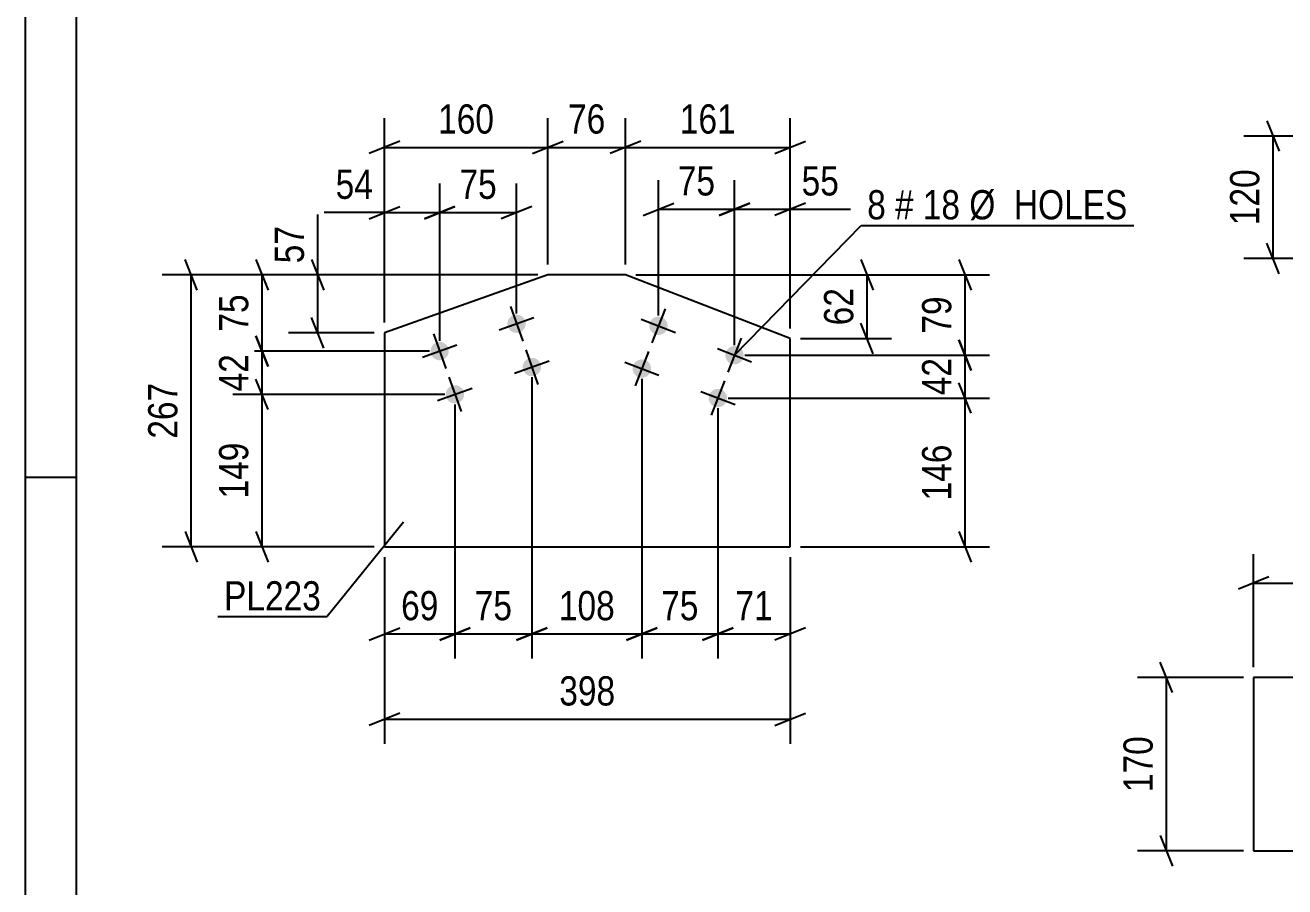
# Model space of a CAD drawing. Header units: millimetres. Extents: x 0 to 420, y 0 to 297.
# Drawn here: x 0 to 123.5, y 108.9 to 193.3 of the extents above; entities that cross this region are included whole.
import ezdxf

# ---------------------------------------------------------------- set-up
doc = ezdxf.new("R2010")
doc.units = ezdxf.units.MM
doc.styles.add('Arial Narrow', font='ARIALN.TTF', dxfattribs={"height": 0.2})

# ---------------------------------------------------------------- blocks, each defined once
blk = doc.blocks.new('Unknown-317404705-1115')
at = {"color": 5, "linetype": 'Continuous'}
for p, q in [((0, 297), (0, 0)), ((5, 292), (5, 5)), ((5, 149), (0, 149))]:
    blk.add_line(p, q, dxfattribs=at)
blk = doc.blocks.new('Part-317404705-8919 - 8918')
at = {"color": 2, "linetype": 'Continuous'}
for p, q in [((140.45, 129.4), (120.45, 129.4)), ((120.45, 129.4), (120.45, 112.4)), ((160.55, 129.4), (140.55, 129.4)), ((160.55, 112.4), (160.55, 129.4)), ((120.45, 112.4), (140.45, 112.4)), ((140.55, 112.4), (160.55, 112.4))]:
    blk.add_line(p, q, dxfattribs=at)
blk = doc.blocks.new('Bolt-317404705-9025 - 9023')
at = {"linetype": 'Continuous'}
for points in [[(62.93, 163.55, -1), (61.25, 164.2, -1)], [(70.39, 160.66, -1), (68.71, 161.31, -1)], [(61.3, 159.35, -1), (59.62, 160, -1)], [(68.76, 156.46, -1), (67.08, 157.11, -1)]]:
    blk.add_hatch(color=1, dxfattribs=at).paths.add_polyline_path(points)
at = {"color": 1, "linetype": 'Continuous'}
for p, q in [((62.74, 165.55), (61.44, 162.19)), ((60.41, 164.52), (63.76, 163.22)), ((70.2, 162.66), (68.9, 159.31)), ((61.11, 161.35), (59.81, 158)), ((67.87, 161.63), (71.23, 160.34)), ((58.78, 160.32), (62.14, 159.02)), ((68.57, 158.47), (67.27, 155.11)), ((66.24, 157.44), (69.6, 156.14))]:
    blk.add_line(p, q, dxfattribs=at)
blk = doc.blocks.new('Part-317404705-9024 - 9023')
at = {"color": 2, "linetype": 'Continuous'}
for p, q in [((51.25, 168.87), (35.23, 163.19)), ((58.86, 168.87), (51.25, 168.87)), ((75.01, 162.62), (58.86, 168.87)), ((35.23, 163.19), (35.23, 142.2)), ((75.01, 142.2), (75.01, 162.62)), ((35.23, 142.2), (75.01, 142.2))]:
    blk.add_line(p, q, dxfattribs=at)
blk = doc.blocks.new('Bolt-317404705-9026 - 9023')
at = {"linetype": 'Continuous'}
for points in [[(49.02, 164.37, -1), (47.33, 163.77, -1)], [(41.48, 161.69, -1), (39.79, 161.09, -1)], [(50.53, 160.13, -1), (48.83, 159.53, -1)], [(42.99, 157.45, -1), (41.29, 156.85, -1)]]:
    blk.add_hatch(color=1, dxfattribs=at).paths.add_polyline_path(points)
at = {"color": 1, "linetype": 'Continuous'}
for p, q in [((47.57, 165.76), (48.78, 162.37)), ((46.48, 163.47), (49.87, 164.67)), ((40.03, 163.09), (41.24, 159.7)), ((38.94, 160.79), (42.33, 162)), ((49.08, 161.52), (50.28, 158.13)), ((47.98, 159.23), (51.38, 160.43)), ((41.54, 158.85), (42.74, 155.46)), ((40.44, 156.55), (43.84, 157.75))]:
    blk.add_line(p, q, dxfattribs=at)
blk = doc.blocks.new('StraightDimension-317404705-9197 - 8918')
at = {"color": 7, "linetype": 'Continuous'}
for p, q in [((120.45, 130.4), (120.45, 141.49)), ((160.55, 130.4), (160.55, 141.49)), ((121.95, 139.24), (118.95, 138.04)), ((120.45, 138.64), (160.55, 138.64)), ((159.05, 138.04), (162.05, 139.24))]:
    blk.add_line(p, q, dxfattribs=at)
at = {"color": 0}
blk.add_wipeout([(143.84, 139.39), (143.84, 143.59), (137.15, 143.59), (137.15, 139.39)], dxfattribs=at)
at = {"color": 3, "style": 'Arial Narrow'}
blk.add_text('565', height=2.863, dxfattribs=at).set_placement((137.75, 139.99))
blk = doc.blocks.new('StraightDimension-317404705-9193 - 8918')
at = {"color": 7, "linetype": 'Continuous'}
for p, q in [((112.5, 127.9), (111.3, 130.9)), ((119.45, 129.4), (109.05, 129.4)), ((111.9, 112.4), (111.9, 129.4)), ((111.3, 113.9), (112.5, 110.9)), ((119.45, 112.4), (109.05, 112.4))]:
    blk.add_line(p, q, dxfattribs=at)
at = {"color": 0}
blk.add_wipeout([(111.15, 124.24), (106.95, 124.24), (106.95, 117.55), (111.15, 117.55)], dxfattribs=at)
at = {"color": 3, "style": 'Arial Narrow'}
blk.add_text('170', height=2.863, rotation=90.0002, dxfattribs=at).set_placement((110.55, 118.15))
blk = doc.blocks.new('StraightDimension-317404705-9233 - 8969')
at = {"color": 7, "linetype": 'Continuous'}
for p, q in [((121.75, 183.98), (122.95, 180.98)), ((142.68, 182.48), (119.5, 182.48)), ((122.35, 170.48), (122.35, 182.48)), ((122.95, 168.98), (121.75, 171.98)), ((142.68, 170.48), (119.5, 170.48))]:
    blk.add_line(p, q, dxfattribs=at)
at = {"color": 0}
blk.add_wipeout([(121.6, 179.82), (117.4, 179.82), (117.4, 173.14), (121.6, 173.14)], dxfattribs=at)
at = {"color": 3, "style": 'Arial Narrow'}
blk.add_text('120', height=2.863, rotation=90.0002, dxfattribs=at).set_placement((121, 173.74))
blk = doc.blocks.new('StraightDimension-317404705-12005 - 9023')
at = {"color": 7, "linetype": 'Continuous'}
for p, q in [((35.23, 164.19), (35.23, 177.82)), ((40.64, 162.39), (40.64, 177.82)), ((33.73, 174.37), (36.73, 175.57)), ((42.14, 175.57), (39.14, 174.37)), ((35.23, 174.97), (29.32, 174.97)), ((35.23, 174.97), (29.32, 174.97)), ((35.23, 174.97), (40.64, 174.97))]:
    blk.add_line(p, q, dxfattribs=at)
at = {"color": 0}
blk.add_wipeout([(34.7, 175.72), (34.7, 179.92), (29.84, 179.92), (29.84, 175.72)], dxfattribs=at)
at = {"color": 3, "style": 'Arial Narrow'}
blk.add_text('54', height=2.863, dxfattribs=at).set_placement((30.44, 176.32))
blk = doc.blocks.new('StraightDimension-317404705-9259 - 9023')
at = {"color": 7, "linetype": 'Continuous'}
for p, q in [((35.23, 164.19), (35.23, 184.22)), ((51.25, 169.87), (51.25, 184.22)), ((36.73, 181.97), (33.73, 180.77)), ((49.75, 180.77), (52.75, 181.97)), ((35.23, 181.37), (51.25, 181.37))]:
    blk.add_line(p, q, dxfattribs=at)
at = {"color": 0}
blk.add_wipeout([(46.58, 182.12), (46.58, 186.32), (39.89, 186.32), (39.89, 182.12)], dxfattribs=at)
at = {"color": 3, "style": 'Arial Narrow'}
blk.add_text('160', height=2.863, dxfattribs=at).set_placement((40.49, 182.72))
blk = doc.blocks.new('StraightDimension-317404705-9257 - 9023')
at = {"color": 7, "linetype": 'Continuous'}
for p, q in [((58.86, 169.87), (58.86, 184.22)), ((75.01, 163.62), (75.01, 184.22)), ((60.36, 181.97), (57.36, 180.77)), ((73.51, 180.77), (76.51, 181.97)), ((58.86, 181.37), (75.01, 181.37))]:
    blk.add_line(p, q, dxfattribs=at)
at = {"color": 0}
blk.add_wipeout([(70.28, 182.12), (70.28, 186.32), (63.59, 186.32), (63.59, 182.12)], dxfattribs=at)
at = {"color": 3, "style": 'Arial Narrow'}
blk.add_text('161', height=2.863, dxfattribs=at).set_placement((64.19, 182.72))
blk = doc.blocks.new('StraightDimension-317404705-11976 - 9023')
at = {"color": 7, "linetype": 'Continuous'}
for p, q in [((91.55, 162.48), (92.75, 159.48)), ((70.55, 160.98), (94.55, 160.98)), ((92.15, 156.79), (92.15, 160.98)), ((92.75, 155.29), (91.55, 158.29)), ((68.92, 156.79), (94.55, 156.79))]:
    blk.add_line(p, q, dxfattribs=at)
at = {"color": 0}
blk.add_wipeout([(91.4, 161.31), (87.2, 161.31), (87.2, 156.46), (91.4, 156.46)], dxfattribs=at)
at = {"color": 3, "style": 'Arial Narrow'}
blk.add_text('42', height=2.863, rotation=90.0002, dxfattribs=at).set_placement((90.8, 157.06))
blk = doc.blocks.new('StraightDimension-317404705-9258 - 9023')
at = {"color": 7, "linetype": 'Continuous'}
for p, q in [((51.25, 169.87), (51.25, 184.22)), ((58.86, 169.87), (58.86, 184.22)), ((49.75, 180.77), (52.75, 181.97)), ((60.36, 181.97), (57.36, 180.77)), ((51.25, 181.37), (58.86, 181.37))]:
    blk.add_line(p, q, dxfattribs=at)
at = {"color": 0}
blk.add_wipeout([(57.48, 182.12), (57.48, 186.32), (52.63, 186.32), (52.63, 182.12)], dxfattribs=at)
at = {"color": 3, "style": 'Arial Narrow'}
blk.add_text('76', height=2.863, dxfattribs=at).set_placement((53.23, 182.72))
blk = doc.blocks.new('StraightDimension-317404705-9265 - 9023')
at = {"color": 7, "linetype": 'Continuous'}
for p, q in [((35.23, 141.2), (35.23, 122.89)), ((75.01, 141.2), (75.01, 122.89)), ((36.73, 125.89), (33.73, 124.69)), ((35.23, 125.29), (75.01, 125.29)), ((73.51, 124.69), (76.51, 125.89))]:
    blk.add_line(p, q, dxfattribs=at)
at = {"color": 0}
blk.add_wipeout([(58.46, 126.04), (58.46, 130.24), (51.77, 130.24), (51.77, 126.04)], dxfattribs=at)
at = {"color": 3, "style": 'Arial Narrow'}
blk.add_text('398', height=2.863, dxfattribs=at).set_placement((52.37, 126.64))
blk = doc.blocks.new('StraightDimension-317404705-9269 - 9023')
at = {"color": 7, "linetype": 'Continuous'}
for p, q in [((81.94, 170.37), (83.14, 167.37)), ((59.86, 168.87), (84.94, 168.87)), ((82.54, 162.62), (82.54, 168.87)), ((83.14, 161.12), (81.94, 164.12)), ((76.01, 162.62), (84.94, 162.62))]:
    blk.add_line(p, q, dxfattribs=at)
at = {"color": 0}
blk.add_wipeout([(81.79, 168.18), (77.59, 168.18), (77.59, 163.32), (81.79, 163.32)], dxfattribs=at)
at = {"color": 3, "style": 'Arial Narrow'}
blk.add_text('62', height=2.863, rotation=90.0002, dxfattribs=at).set_placement((81.19, 163.92))
blk = doc.blocks.new('StraightDimension-317404705-9273 - 9023')
at = {"color": 7, "linetype": 'Continuous'}
for p, q in [((28.68, 168.87), (28.68, 174.78)), ((28.68, 168.87), (28.68, 174.78)), ((28.08, 170.37), (29.28, 167.37)), ((50.25, 168.87), (25.83, 168.87)), ((28.68, 163.19), (28.68, 168.87)), ((29.28, 161.69), (28.08, 164.69)), ((34.23, 163.19), (25.83, 163.19))]:
    blk.add_line(p, q, dxfattribs=at)
at = {"color": 0}
blk.add_wipeout([(27.93, 174.25), (23.73, 174.25), (23.73, 169.4), (27.93, 169.4)], dxfattribs=at)
at = {"color": 3, "style": 'Arial Narrow'}
blk.add_text('57', height=2.863, rotation=90.0002, dxfattribs=at).set_placement((27.33, 170))
blk = doc.blocks.new('StraightDimension-317404705-9353 - 9023')
at = {"color": 7, "linetype": 'Continuous'}
for p, q in [((16.87, 167.37), (15.67, 170.37)), ((50.25, 168.87), (13.42, 168.87)), ((16.27, 142.2), (16.27, 168.87)), ((15.67, 143.7), (16.87, 140.7)), ((34.23, 142.2), (13.42, 142.2))]:
    blk.add_line(p, q, dxfattribs=at)
at = {"color": 0}
blk.add_wipeout([(15.52, 158.88), (11.32, 158.88), (11.32, 152.19), (15.52, 152.19)], dxfattribs=at)
at = {"color": 3, "style": 'Arial Narrow'}
blk.add_text('267', height=2.863, rotation=90.0002, dxfattribs=at).set_placement((14.92, 152.8))
blk = doc.blocks.new('StraightDimension-317404705-11977 - 9023')
at = {"color": 7, "linetype": 'Continuous'}
for p, q in [((92.75, 155.29), (91.55, 158.29)), ((68.92, 156.79), (94.55, 156.79)), ((92.15, 142.2), (92.15, 156.79)), ((91.55, 143.7), (92.75, 140.7)), ((76.01, 142.2), (94.55, 142.2))]:
    blk.add_line(p, q, dxfattribs=at)
at = {"color": 0}
blk.add_wipeout([(91.4, 152.84), (87.2, 152.84), (87.2, 146.15), (91.4, 146.15)], dxfattribs=at)
at = {"color": 3, "style": 'Arial Narrow'}
blk.add_text('146', height=2.863, rotation=90.0002, dxfattribs=at).set_placement((90.8, 146.75))
blk = doc.blocks.new('StraightDimension-317404705-11913 - 9023')
at = {"color": 7, "linetype": 'Continuous'}
for p, q in [((67.92, 155.79), (67.92, 131.25)), ((75.01, 141.2), (75.01, 131.25)), ((66.42, 133.05), (69.42, 134.25)), ((67.92, 133.65), (75.01, 133.65)), ((76.51, 134.25), (73.51, 133.05))]:
    blk.add_line(p, q, dxfattribs=at)
at = {"color": 0}
blk.add_wipeout([(73.89, 134.4), (73.89, 138.6), (69.04, 138.6), (69.04, 134.4)], dxfattribs=at)
at = {"color": 3, "style": 'Arial Narrow'}
blk.add_text('71', height=2.863, dxfattribs=at).set_placement((69.64, 135))
blk = doc.blocks.new('StraightDimension-317404705-11914 - 9023')
at = {"color": 7, "linetype": 'Continuous'}
for p, q in [((60.46, 158.67), (60.46, 131.25)), ((67.92, 155.79), (67.92, 131.25)), ((58.96, 133.05), (61.96, 134.25)), ((60.46, 133.65), (67.92, 133.65)), ((69.42, 134.25), (66.42, 133.05))]:
    blk.add_line(p, q, dxfattribs=at)
at = {"color": 0}
blk.add_wipeout([(66.62, 134.4), (66.62, 138.6), (61.76, 138.6), (61.76, 134.4)], dxfattribs=at)
at = {"color": 3, "style": 'Arial Narrow'}
blk.add_text('75', height=2.863, dxfattribs=at).set_placement((62.36, 135))
blk = doc.blocks.new('StraightDimension-317404705-11915 - 9023')
at = {"color": 7, "linetype": 'Continuous'}
for p, q in [((49.68, 158.83), (49.68, 131.25)), ((60.46, 158.67), (60.46, 131.25)), ((48.18, 133.05), (51.18, 134.25)), ((49.68, 133.65), (60.46, 133.65)), ((61.96, 134.25), (58.96, 133.05))]:
    blk.add_line(p, q, dxfattribs=at)
at = {"color": 0}
blk.add_wipeout([(58.41, 134.4), (58.41, 138.6), (51.73, 138.6), (51.73, 134.4)], dxfattribs=at)
at = {"color": 3, "style": 'Arial Narrow'}
blk.add_text('108', height=2.863, dxfattribs=at).set_placement((52.33, 135))
blk = doc.blocks.new('StraightDimension-317404705-11916 - 9023')
at = {"color": 7, "linetype": 'Continuous'}
for p, q in [((49.68, 158.83), (49.68, 131.25)), ((42.14, 156.15), (42.14, 131.25)), ((40.64, 133.05), (43.64, 134.25)), ((42.14, 133.65), (49.68, 133.65)), ((51.18, 134.25), (48.18, 133.05))]:
    blk.add_line(p, q, dxfattribs=at)
at = {"color": 0}
blk.add_wipeout([(48.34, 134.4), (48.34, 138.6), (43.48, 138.6), (43.48, 134.4)], dxfattribs=at)
at = {"color": 3, "style": 'Arial Narrow'}
blk.add_text('75', height=2.863, dxfattribs=at).set_placement((44.08, 135))
blk = doc.blocks.new('StraightDimension-317404705-11917 - 9023')
at = {"color": 7, "linetype": 'Continuous'}
for p, q in [((42.14, 156.15), (42.14, 131.25)), ((35.23, 141.2), (35.23, 131.25)), ((33.73, 133.05), (36.73, 134.25)), ((35.23, 133.65), (42.14, 133.65)), ((43.64, 134.25), (40.64, 133.05))]:
    blk.add_line(p, q, dxfattribs=at)
at = {"color": 0}
blk.add_wipeout([(41.11, 134.4), (41.11, 138.6), (36.26, 138.6), (36.26, 134.4)], dxfattribs=at)
at = {"color": 3, "style": 'Arial Narrow'}
blk.add_text('69', height=2.863, dxfattribs=at).set_placement((36.86, 135))
blk = doc.blocks.new('StraightDimension-317404705-11952 - 9023')
at = {"color": 7, "linetype": 'Continuous'}
for p, q in [((22.62, 170.37), (23.82, 167.37)), ((50.25, 168.87), (20.37, 168.87)), ((23.22, 161.39), (23.22, 168.87)), ((23.82, 159.89), (22.62, 162.89)), ((39.64, 161.39), (20.37, 161.39))]:
    blk.add_line(p, q, dxfattribs=at)
at = {"color": 0}
blk.add_wipeout([(22.47, 167.56), (18.27, 167.56), (18.27, 162.7), (22.47, 162.7)], dxfattribs=at)
at = {"color": 3, "style": 'Arial Narrow'}
blk.add_text('75', height=2.863, rotation=90.0002, dxfattribs=at).set_placement((21.87, 163.3))
blk = doc.blocks.new('StraightDimension-317404705-11953 - 9023')
at = {"color": 7, "linetype": 'Continuous'}
for p, q in [((22.62, 162.89), (23.82, 159.89)), ((39.64, 161.39), (20.37, 161.39)), ((23.22, 157.15), (23.22, 161.39)), ((23.82, 155.65), (22.62, 158.65)), ((41.14, 157.15), (20.37, 157.15))]:
    blk.add_line(p, q, dxfattribs=at)
at = {"color": 0}
blk.add_wipeout([(22.47, 161.7), (18.27, 161.7), (18.27, 156.84), (22.47, 156.84)], dxfattribs=at)
at = {"color": 3, "style": 'Arial Narrow'}
blk.add_text('42', height=2.863, rotation=90.0002, dxfattribs=at).set_placement((21.87, 157.44))
blk = doc.blocks.new('StraightDimension-317404705-11954 - 9023')
at = {"color": 7, "linetype": 'Continuous'}
for p, q in [((23.82, 155.65), (22.62, 158.65)), ((41.14, 157.15), (20.37, 157.15)), ((23.22, 142.2), (23.22, 157.15)), ((22.62, 143.7), (23.82, 140.7)), ((34.23, 142.2), (20.37, 142.2))]:
    blk.add_line(p, q, dxfattribs=at)
at = {"color": 0}
blk.add_wipeout([(22.47, 153.02), (18.27, 153.02), (18.27, 146.34), (22.47, 146.34)], dxfattribs=at)
at = {"color": 3, "style": 'Arial Narrow'}
blk.add_text('149', height=2.863, rotation=90.0002, dxfattribs=at).set_placement((21.87, 146.94))
blk = doc.blocks.new('StraightDimension-317404705-11975 - 9023')
at = {"color": 7, "linetype": 'Continuous'}
for p, q in [((91.55, 170.37), (92.75, 167.37)), ((59.86, 168.87), (94.55, 168.87)), ((92.15, 160.98), (92.15, 168.87)), ((92.75, 159.48), (91.55, 162.48)), ((70.55, 160.98), (94.55, 160.98))]:
    blk.add_line(p, q, dxfattribs=at)
at = {"color": 0}
blk.add_wipeout([(91.4, 167.36), (87.2, 167.36), (87.2, 162.5), (91.4, 162.5)], dxfattribs=at)
at = {"color": 3, "style": 'Arial Narrow'}
blk.add_text('79', height=2.863, rotation=90.0002, dxfattribs=at).set_placement((90.8, 163.1))
blk = doc.blocks.new('StraightDimension-317404705-12004 - 9023')
at = {"color": 7, "linetype": 'Continuous'}
for p, q in [((40.64, 162.39), (40.64, 177.82)), ((48.18, 165.07), (48.18, 177.82)), ((39.14, 174.37), (42.14, 175.57)), ((49.68, 175.57), (46.68, 174.37)), ((40.64, 174.97), (48.18, 174.97))]:
    blk.add_line(p, q, dxfattribs=at)
at = {"color": 0}
blk.add_wipeout([(46.83, 175.72), (46.83, 179.92), (41.98, 179.92), (41.98, 175.72)], dxfattribs=at)
at = {"color": 3, "style": 'Arial Narrow'}
blk.add_text('75', height=2.863, dxfattribs=at).set_placement((42.58, 176.32))
blk = doc.blocks.new('StraightDimension-317404705-12025 - 9023')
at = {"color": 7, "linetype": 'Continuous'}
for p, q in [((69.55, 161.98), (69.55, 178.15)), ((75.01, 163.62), (75.01, 178.15)), ((68.05, 174.7), (71.05, 175.9)), ((76.51, 175.9), (73.51, 174.7)), ((69.55, 175.3), (75.01, 175.3)), ((75.01, 175.3), (80.91, 175.3)), ((75.01, 175.3), (80.91, 175.3))]:
    blk.add_line(p, q, dxfattribs=at)
at = {"color": 0}
blk.add_wipeout([(80.39, 176.05), (80.39, 180.25), (75.53, 180.25), (75.53, 176.05)], dxfattribs=at)
at = {"color": 3, "style": 'Arial Narrow'}
blk.add_text('55', height=2.863, dxfattribs=at).set_placement((76.13, 176.65))
blk = doc.blocks.new('StraightDimension-317404705-12026 - 9023')
at = {"color": 7, "linetype": 'Continuous'}
for p, q in [((62.09, 164.87), (62.09, 178.15)), ((69.55, 161.98), (69.55, 178.15)), ((60.59, 174.7), (63.59, 175.9)), ((71.05, 175.9), (68.05, 174.7)), ((62.09, 175.3), (69.55, 175.3))]:
    blk.add_line(p, q, dxfattribs=at)
at = {"color": 0}
blk.add_wipeout([(68.24, 176.05), (68.24, 180.25), (63.39, 180.25), (63.39, 176.05)], dxfattribs=at)
at = {"color": 3, "style": 'Arial Narrow'}
blk.add_text('75', height=2.863, dxfattribs=at).set_placement((63.99, 176.65))
blk = doc.blocks.new('MarkSet-317404705-11997 - 9023')
at = {"color": 0}
for points in [[(84.39, 174.31), (84.39, 177.31), (82.56, 177.31), (82.56, 174.31)], [(87.11, 174.31), (87.11, 177.31), (85.29, 177.31), (85.29, 174.31)], [(91.67, 174.31), (91.67, 177.31), (88.01, 177.31), (88.01, 174.31)], [(108.1, 174.31), (108.1, 177.31), (92.57, 177.31), (92.57, 174.31)]]:
    blk.add_wipeout(points, dxfattribs=at)
for points in [[(84.39, 174.31), (84.39, 177.31), (82.56, 177.31), (82.56, 174.31)], [(87.11, 174.31), (87.11, 177.31), (85.29, 177.31), (85.29, 174.31)], [(91.67, 174.31), (91.67, 177.31), (88.01, 177.31), (88.01, 174.31)], [(108.1, 174.31), (108.1, 177.31), (92.57, 177.31), (92.57, 174.31)]]:
    blk.add_wipeout(points, dxfattribs=at)
at = {"color": 7, "linetype": 'Continuous'}
for p, q in [((69.55, 160.98), (81.96, 173.71)), ((81.96, 173.71), (108.7, 173.71))]:
    blk.add_line(p, q, dxfattribs=at)
at = {"color": 3, "style": 'Arial Narrow'}
for s, height, p in [('8', 2.86, (82.56, 174.31)), ('#', 2.86, (85.29, 174.31)), ('18', 2.863, (88.01, 174.31)), ('Ø  HOLES', 2.863, (92.57, 174.31))]:
    blk.add_text(s, height=height, dxfattribs=at).set_placement(p)
blk = doc.blocks.new('Mark-317404705-9711 - 9023')
at = {"color": 0}
blk.add_wipeout([(29.01, 135.96), (29.01, 138.96), (19.5, 138.96), (19.5, 135.96)], dxfattribs=at)
blk.add_wipeout([(29.01, 135.96), (29.01, 138.96), (19.5, 138.96), (19.5, 135.96)], dxfattribs=at)
at = {"color": 30, "linetype": 'Continuous'}
for p in [(37.1, 144.63), (18.9, 135.36)]:
    blk.add_line(p, (29.61, 135.36), dxfattribs=at)
at = {"color": 3, "style": 'Arial Narrow'}
blk.add_text('PL223', height=2.863, dxfattribs=at).set_placement((19.5, 135.96))

msp = doc.modelspace()

# ---------------------------------------------------------------- block references
for name in ['Unknown-317404705-1115', 'Part-317404705-9024 - 9023', 'Bolt-317404705-9026 - 9023', 'Bolt-317404705-9025 - 9023', 'Part-317404705-8919 - 8918']:
    msp.add_blockref(name, (0, 0))

# ---------------------------------------------------------------- next in the draw order: block references
for name in ['StraightDimension-317404705-9257 - 9023', 'StraightDimension-317404705-9233 - 8969', 'StraightDimension-317404705-12005 - 9023', 'StraightDimension-317404705-11976 - 9023', 'StraightDimension-317404705-9197 - 8918', 'StraightDimension-317404705-9265 - 9023']:
    msp.add_blockref(name, (0, 0))

# ---------------------------------------------------------------- next in the draw order: block references
for name in ['StraightDimension-317404705-9259 - 9023', 'StraightDimension-317404705-11977 - 9023', 'StraightDimension-317404705-9193 - 8918']:
    msp.add_blockref(name, (0, 0))

# ---------------------------------------------------------------- next in the draw order: block references
for name in ['StraightDimension-317404705-9258 - 9023', 'StraightDimension-317404705-11913 - 9023']:
    msp.add_blockref(name, (0, 0))

# ---------------------------------------------------------------- next in the draw order: block references
for name in ['StraightDimension-317404705-9273 - 9023', 'StraightDimension-317404705-9269 - 9023', 'StraightDimension-317404705-11914 - 9023']:
    msp.add_blockref(name, (0, 0))

# ---------------------------------------------------------------- next in the draw order: block references
for name in ['StraightDimension-317404705-9353 - 9023', 'StraightDimension-317404705-11975 - 9023']:
    msp.add_blockref(name, (0, 0))

# ---------------------------------------------------------------- next in the draw order: block references
for name in ['StraightDimension-317404705-12025 - 9023', 'StraightDimension-317404705-11952 - 9023', 'StraightDimension-317404705-11915 - 9023']:
    msp.add_blockref(name, (0, 0))

# ---------------------------------------------------------------- next in the draw order: block references
for name in ['StraightDimension-317404705-12026 - 9023', 'StraightDimension-317404705-11916 - 9023']:
    msp.add_blockref(name, (0, 0))

# ---------------------------------------------------------------- next in the draw order: block references
for name in ['MarkSet-317404705-11997 - 9023', 'StraightDimension-317404705-11917 - 9023']:
    msp.add_blockref(name, (0, 0))

# ---------------------------------------------------------------- next in the draw order: block references
msp.add_blockref('StraightDimension-317404705-11953 - 9023', (0, 0))

# ---------------------------------------------------------------- next in the draw order: block references
for name in ['StraightDimension-317404705-12004 - 9023', 'StraightDimension-317404705-11954 - 9023']:
    msp.add_blockref(name, (0, 0))

# ---------------------------------------------------------------- next in the draw order: block references
msp.add_blockref('Mark-317404705-9711 - 9023', (0, 0))

doc.saveas('drawing.dxf')
